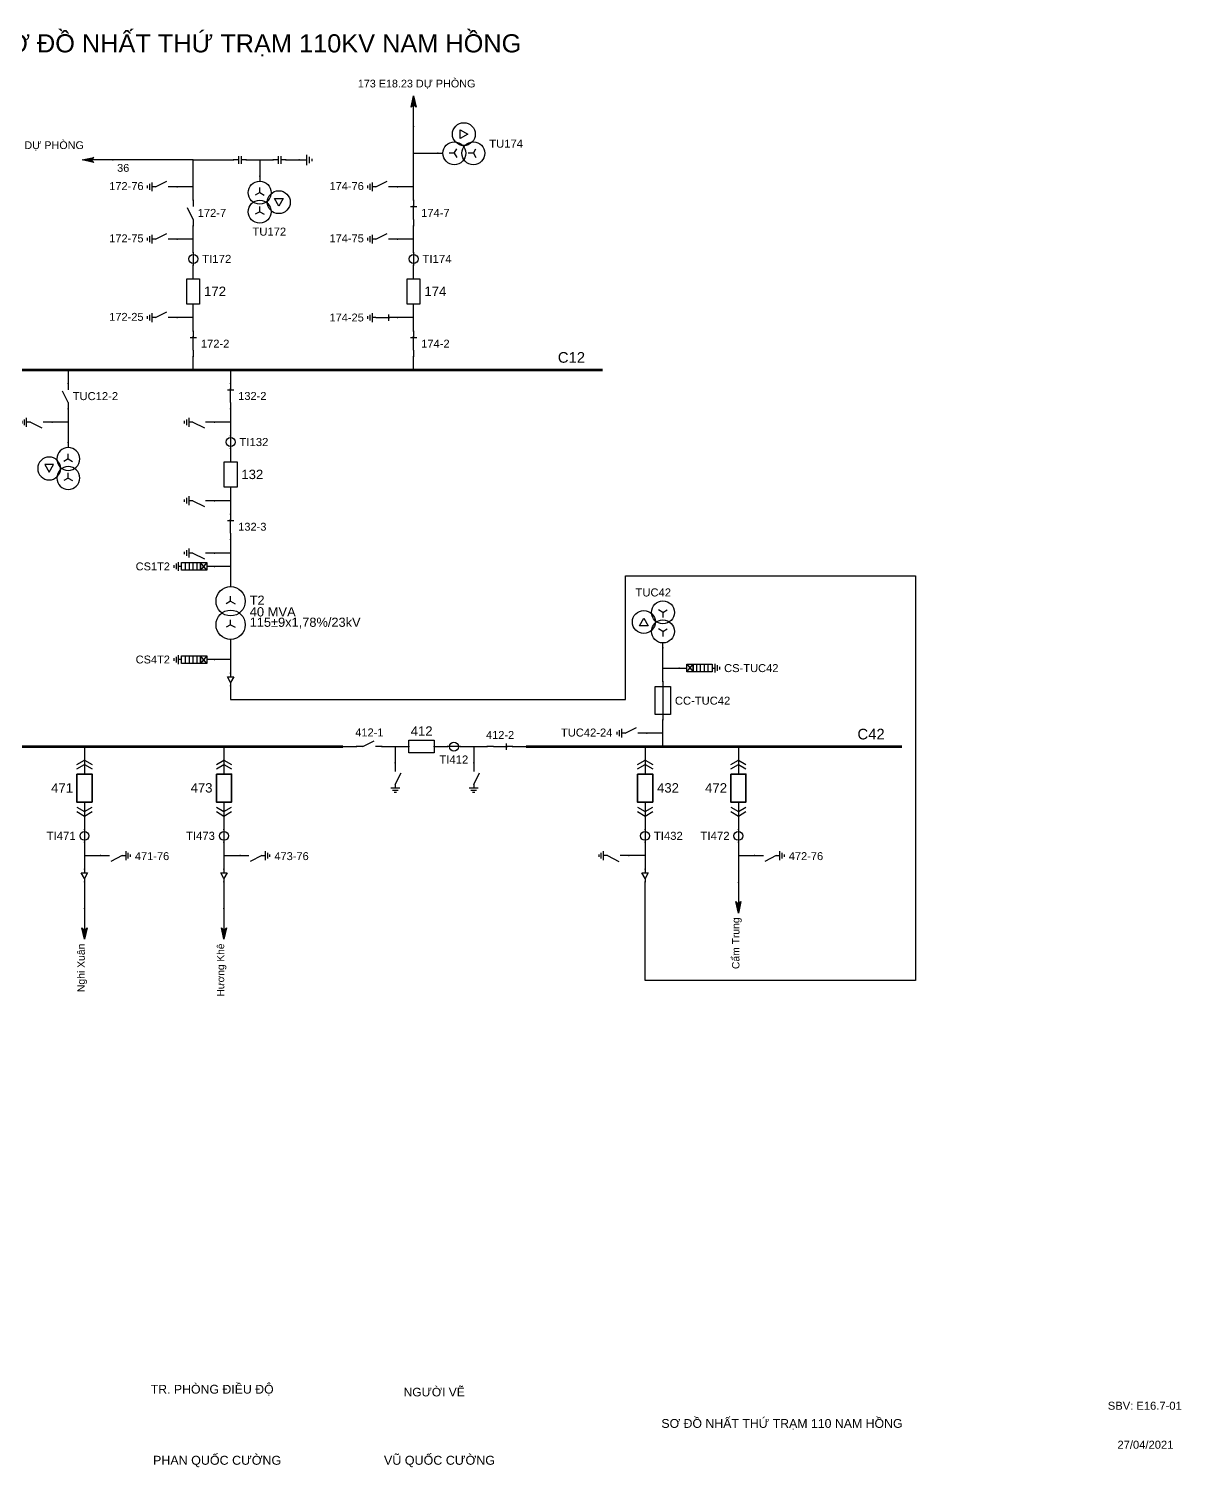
# Model space of a CAD drawing. Header units: millimetres. Extents: x -282 to 397, y 7 to 290.
# Drawn here: x 170.7 to 397.2, y 7.4 to 290 of the extents above; entities that cross this region are included whole.
import ezdxf

# ---------------------------------------------------------------- set-up
doc = ezdxf.new("R2010")
doc.units = ezdxf.units.MM
for name, color, linetype, lineweight in [('BUSBAR_110KV', 1, 'Continuous', 50), ('BUSBAR_22KV', 5, 'Continuous', 50), ('GROUND', 3, 'Continuous', 25), ('HV_110KV', 1, 'Continuous', 25), ('MV_22KV', 5, 'Continuous', 25)]:
    doc.layers.add(name, color=color, linetype=linetype, lineweight=lineweight)
doc.layers.add('SYM_PORTS', color=8, linetype='Continuous', plot=False)
doc.layers.add('TEXT', color=7, linetype='Continuous')
doc.styles.add('SLD_TEXT', font='arial.ttf')

# ---------------------------------------------------------------- blocks, each defined once
blk = doc.blocks.new('SYM_DISCONNECTOR_CLOSED')
at = {"lineweight": 25}
for points in [[(-0.625, 1.25), (0.625, 1.25)], [(0, 2.5), (0, 1.25)], [(0, -1.25), (0, 1.5)], [(0, -1.25), (0, -2.5)]]:
    blk.add_lwpolyline(points, dxfattribs=at)
at = {"layer": 'SYM_PORTS'}
for p in [(0, 2.5), (0, -2.5)]:
    blk.add_point(p, dxfattribs=at)
blk.add_attdef('DEVICE_CODE', (1.625, -0.5), '', height=2)
blk = doc.blocks.new('SYM_EARTHING_SWITCH_OPEN')
at = {"lineweight": 25}
for points in [[(0, 3), (0, 1.25)], [(0, -1.25), (-1.125, 1)], [(-0.875, -2), (0.875, -2)], [(-0.5625, -2.4375), (0.5625, -2.4375)], [(0, -1.25), (0, -2)], [(-0.25, -2.875), (0.25, -2.875)]]:
    blk.add_lwpolyline(points, dxfattribs=at)
at = {"layer": 'SYM_PORTS'}
blk.add_point((0, 3), dxfattribs=at)
blk.add_attdef('DEVICE_CODE', (1.875, 0), '', height=2)
blk = doc.blocks.new('SYM_CIRCUIT_BREAKER')
at = {"lineweight": 25}
blk.add_lwpolyline([(-1.25, 2.5), (1.25, 2.5), (1.25, -2.5), (-1.25, -2.5)], close=True, dxfattribs=at)
at = {"layer": 'SYM_PORTS'}
for p in [(0, 2.5), (0, -2.5)]:
    blk.add_point(p, dxfattribs=at)
blk.add_attdef('DEVICE_CODE', (2.25, -0.5), '', height=2)
at = {"flags": 1}
blk.add_attdef('RATING', (2.25, -3.5), '', height=2, dxfattribs=at)
blk = doc.blocks.new('SYM_CURRENT_TRANSFORMER')
at = {"lineweight": 25}
blk.add_lwpolyline([(0, 1.25), (0, -1.25)], dxfattribs=at)
blk.add_circle((0, 0), 0.875, dxfattribs=at)
at = {"layer": 'SYM_PORTS'}
for p in [(0, 1.25), (0, -1.25)]:
    blk.add_point(p, dxfattribs=at)
blk.add_attdef('DEVICE_CODE', (1.875, -1.75), '', height=2)
at = {"flags": 1}
blk.add_attdef('RATIO', (1.875, -4.75), '', height=2, dxfattribs=at)
blk = doc.blocks.new('SYM_DISCONNECTOR_OPEN')
at = {"lineweight": 25}
for points in [[(0, -1.25), (-1.125, 1)], [(0, 2.5), (0, 1.25)], [(0, -1.25), (0, -2.5)]]:
    blk.add_lwpolyline(points, dxfattribs=at)
at = {"layer": 'SYM_PORTS'}
for p in [(0, 2.5), (0, -2.5)]:
    blk.add_point(p, dxfattribs=at)
blk.add_attdef('DEVICE_CODE', (1, -0.5), '', height=2)
blk = doc.blocks.new('SYM_COUPLING_CAPACITOR')
at = {"lineweight": 25}
for points in [[(-0.75, 0.25), (0.75, 0.25)], [(0, 1.25), (0, 0.25)], [(-0.75, -0.25), (0.75, -0.25)], [(0, -0.25), (0, -1.25)]]:
    blk.add_lwpolyline(points, dxfattribs=at)
at = {"layer": 'SYM_PORTS'}
for p in [(0, 1.25), (0, -1.25)]:
    blk.add_point(p, dxfattribs=at)
blk.add_attdef('DEVICE_CODE', (1.75, -1.75), '', height=2)
blk = doc.blocks.new('SYM_VOLTAGE_TRANSFORMER')
at = {"lineweight": 25}
for points in [[(0, 4.625), (0, 3.625)], [(0, 1.375), (-0.8625, 0.875)], [(0, 1.375), (0, 2.375)], [(0, 1.375), (0.8625, 0.875)], [(0, -2.375), (-0.8625, -2.875)], [(0, -2.375), (0, -1.375)], [(0, -2.375), (0.8625, -2.875)]]:
    blk.add_lwpolyline(points, dxfattribs=at)
blk.add_lwpolyline([(2.875, 0.25), (4.625, 0.25), (3.75, -1.25)], close=True, dxfattribs=at)
for centre in [(0, 1.375), (3.75, -0.5), (0, -2.375)]:
    blk.add_circle(centre, 2.25, dxfattribs=at)
at = {"layer": 'SYM_PORTS'}
blk.add_point((0, 4.625), dxfattribs=at)
blk.add_attdef('DEVICE_CODE', (7, 1.625), '', height=2)
at = {"flags": 1}
blk.add_attdef('RATIO', (7, -1.375), '', height=2, dxfattribs=at)
blk = doc.blocks.new('SYM_GROUND_SYMBOL')
at = {"lineweight": 25}
for points in [[(0, 1.25), (0, -0.25)], [(-1, -0.25), (1, -0.25)], [(-0.625, -0.75), (0.625, -0.75)], [(-0.25, -1.25), (0.25, -1.25)]]:
    blk.add_lwpolyline(points, dxfattribs=at)
at = {"layer": 'SYM_PORTS'}
blk.add_point((0, 1.25), dxfattribs=at)
blk = doc.blocks.new('SYM_LINE_FEEDER_ARROW')
blk.add_hatch(color=7).paths.add_polyline_path([(0, -3), (-0.5, -0.75), (0, -1.25), (0.5, -0.75)])
at = {"lineweight": 25}
blk.add_lwpolyline([(0, 3), (0, -1.25)], dxfattribs=at)
blk.add_lwpolyline([(0, -3), (-0.5, -0.75), (0, -1.25), (0.5, -0.75)], close=True, dxfattribs=at)
at = {"layer": 'SYM_PORTS'}
blk.add_point((0, 3), dxfattribs=at)
blk.add_attdef('LINE_NAME', (1.5, 0), '', height=2)
blk = doc.blocks.new('SYM_EARTHING_SWITCH_CLOSED')
at = {"lineweight": 25}
for points in [[(0, 3), (0, 1.25)], [(-0.625, 1.25), (0.625, 1.25)], [(0, -1.25), (0, 1.5)], [(-0.875, -2), (0.875, -2)], [(-0.5625, -2.4375), (0.5625, -2.4375)], [(0, -1.25), (0, -2)], [(-0.25, -2.875), (0.25, -2.875)]]:
    blk.add_lwpolyline(points, dxfattribs=at)
at = {"layer": 'SYM_PORTS'}
blk.add_point((0, 3), dxfattribs=at)
blk.add_attdef('DEVICE_CODE', (1.875, 0), '', height=2)
blk = doc.blocks.new('SYM_SURGE_ARRESTER')
at = {"lineweight": 25}
for points in [[(0, 4), (0, 2.5)], [(-0.75, 2.5), (0.75, 1.25)], [(0.75, 2.5), (-0.75, 1.25)], [(-0.75, 0.5), (0.75, 0.5)], [(-0.75, -0.25), (0.75, -0.25)], [(-0.75, -1), (0.75, -1)], [(-0.75, -1.75), (0.75, -1.75)], [(0, -2.5), (0, -3.125)], [(-0.875, -3.125), (0.875, -3.125)], [(-0.5625, -3.5625), (0.5625, -3.5625)], [(-0.25, -4), (0.25, -4)]]:
    blk.add_lwpolyline(points, dxfattribs=at)
for points in [[(-0.75, 2.5), (0.75, 2.5), (0.75, 1.25), (-0.75, 1.25)], [(-0.75, 1.25), (0.75, 1.25), (0.75, -2.5), (-0.75, -2.5)]]:
    blk.add_lwpolyline(points, close=True, dxfattribs=at)
at = {"layer": 'SYM_PORTS'}
blk.add_point((0, 4), dxfattribs=at)
blk.add_attdef('DEVICE_CODE', (1.875, 1), '', height=2)
blk = doc.blocks.new('SYM_TRANSFORMER_2W')
at = {"lineweight": 25}
for points in [[(0, 2.3125), (0, 3.3125)], [(0, 2.3125), (-0.8625, 1.8125)], [(0, 2.3125), (0.8625, 1.8125)], [(0, -2.3125), (-0.8625, -2.8125)], [(0, -2.3125), (0, -1.3125)], [(0, -2.3125), (0.8625, -2.8125)]]:
    blk.add_lwpolyline(points, dxfattribs=at)
for centre in [(0, 2.3125), (0, -2.3125)]:
    blk.add_circle(centre, 2.875, dxfattribs=at)
at = {"layer": 'SYM_PORTS'}
for p in [(0, 5.1875), (0, -5.1875)]:
    blk.add_point(p, dxfattribs=at)
blk.add_attdef('DEVICE_CODE', (3.875, 2.1875), '', height=2)
at = {"flags": 1}
for tag, p in [('POWER', (3.875, -0.8125)), ('VOLTAGE_RATIO', (3.875, -3.8125))]:
    blk.add_attdef(tag, p, '', height=2, dxfattribs=at)
blk = doc.blocks.new('SYM_CABLE_TERMINATION')
at = {"lineweight": 25}
blk.add_lwpolyline([(-0.625, 0.5), (0.625, 0.5), (0, -0.625)], close=True, dxfattribs=at)
for points in [[(0, 1.25), (0, 0.5)], [(0, -0.625), (0, -1.25)]]:
    blk.add_lwpolyline(points, dxfattribs=at)
at = {"layer": 'SYM_PORTS'}
for p in [(0, 1.25), (0, -1.25)]:
    blk.add_point(p, dxfattribs=at)
blk = doc.blocks.new('SYM_DRAWOUT_BREAKER')
at = {"lineweight": 25}
for points in [[(-1.5, 4.625), (0, 5.5), (1.5, 4.625)], [(-1.5, 3.75), (0, 4.625), (1.5, 3.75)], [(0, 5.5), (0, 2.75)], [(0, -2.75), (0, -5.5)], [(-1.5, -3.75), (0, -4.625), (1.5, -3.75)], [(-1.5, -4.625), (0, -5.5), (1.5, -4.625)]]:
    blk.add_lwpolyline(points, dxfattribs=at)
at = {"lineweight": 35}
blk.add_lwpolyline([(-1.5, 2.75), (1.5, 2.75), (1.5, -2.75), (-1.5, -2.75)], close=True, dxfattribs=at)
at = {"layer": 'SYM_PORTS'}
for p in [(0, 5.5), (0, -5.5)]:
    blk.add_point(p, dxfattribs=at)
blk.add_attdef('DEVICE_CODE', (2.5, 2.5), '', height=2)
at = {"flags": 1}
blk.add_attdef('RATING', (2.5, -0.5), '', height=2, dxfattribs=at)
blk = doc.blocks.new('SYM_FUSE_DISCONNECTOR')
at = {"lineweight": 25}
blk.add_lwpolyline([(0, 3.75), (0, -3.75)], dxfattribs=at)
blk.add_lwpolyline([(-1.5, 2.75), (1.5, 2.75), (1.5, -2.75), (-1.5, -2.75)], close=True, dxfattribs=at)
at = {"layer": 'SYM_PORTS'}
for p in [(0, 3.75), (0, -3.75)]:
    blk.add_point(p, dxfattribs=at)
blk.add_attdef('DEVICE_CODE', (2.5, 0.75), '', height=2)
at = {"flags": 1}
blk.add_attdef('RATING', (2.5, -2.25), '', height=2, dxfattribs=at)

msp = doc.modelspace()

# ---------------------------------------------------------------- linework, layer by layer
at = {"layer": 'BUSBAR_110KV', "const_width": 0.489}
msp.add_lwpolyline([(151.6, 222.97), (283.52, 222.97)], dxfattribs=at)
at = {"layer": 'BUSBAR_22KV', "const_width": 0.489}
for points in [[(134.6, 148.97), (232.5, 148.97)], [(268.47, 148.97), (342.39, 148.97)]]:
    msp.add_lwpolyline(points, dxfattribs=at)
at = {"layer": 'GROUND'}
msp.add_lwpolyline([(221.27, 264.22), (223.91, 264.22)], dxfattribs=at)
at = {"layer": 'HV_110KV'}
for points in [[(246.37, 265.54), (246.37, 270.81)], [(203.08, 264.22), (187.25, 264.22)], [(203.08, 258.94), (203.08, 264.22)], [(203.08, 264.22), (210.99, 264.22)], [(213.49, 264.22), (216.13, 264.22)], [(216.13, 264.22), (216.13, 261.05)], [(216.13, 264.22), (218.77, 264.22)], [(246.37, 258.94), (246.37, 265.54)], [(246.37, 265.54), (251.12, 265.54)], [(203.08, 258.94), (199.91, 258.94)], [(203.08, 256.3), (203.08, 258.94)], [(246.37, 258.94), (243.2, 258.94)], [(246.37, 256.3), (246.37, 258.94)], [(203.08, 248.66), (203.08, 251.3)], [(246.37, 248.66), (246.37, 251.3)], [(203.08, 248.66), (199.91, 248.66)], [(203.08, 246.02), (203.08, 248.66)], [(246.37, 248.66), (243.2, 248.66)], [(246.37, 246.02), (246.37, 248.66)], [(203.08, 240.89), (203.08, 243.52)], [(246.37, 240.89), (246.37, 243.52)], [(203.08, 233.25), (203.08, 235.89)], [(246.37, 233.25), (246.37, 235.89)], [(203.08, 233.25), (199.91, 233.25)], [(203.08, 230.61), (203.08, 233.25)], [(246.37, 233.25), (243.2, 233.25)], [(246.37, 230.61), (246.37, 233.25)], [(203.08, 222.97), (203.08, 225.61)], [(246.37, 222.97), (246.37, 225.61)], [(178.5, 222.97), (178.5, 220.33)], [(210.42, 222.97), (210.42, 220.33)], [(178.5, 215.33), (178.5, 212.69)], [(210.42, 215.33), (210.42, 212.69)], [(178.5, 212.69), (175.33, 212.69)], [(178.5, 212.69), (178.5, 208.74)], [(210.42, 212.69), (207.25, 212.69)], [(210.42, 212.69), (210.42, 210.05)], [(210.42, 207.55), (210.42, 204.92)], [(210.42, 199.92), (210.42, 197.28)], [(210.42, 197.28), (207.25, 197.28)], [(210.42, 197.28), (210.42, 194.64)], [(210.42, 189.64), (210.42, 187)], [(210.42, 187), (207.25, 187)], [(210.42, 187), (210.42, 184.36)], [(210.42, 184.36), (207.25, 184.36)], [(210.42, 184.36), (210.42, 180.4)]]:
    msp.add_lwpolyline(points, dxfattribs=at)
at = {"layer": 'MV_22KV'}
for points in [[(210.42, 160.93), (210.42, 158.23), (288, 158.23), (288, 182.53), (345, 182.53), (345, 103.03), (291.86, 103.03), (291.86, 119.72), (291.86, 122.42)], [(210.42, 170.03), (210.42, 166.07)], [(295.37, 164.39), (295.37, 168.34)], [(210.42, 166.07), (207.25, 166.07)], [(210.42, 166.07), (210.42, 163.43)], [(295.37, 161.75), (295.37, 164.39)], [(295.37, 164.39), (298.54, 164.39)], [(295.37, 151.61), (295.37, 154.25)], [(295.37, 151.61), (292.2, 151.61)], [(295.37, 148.97), (295.37, 151.61)], [(181.69, 148.97), (181.69, 146.33)], [(209.11, 148.97), (209.11, 146.33)], [(232.5, 148.97), (235.14, 148.97)], [(240.14, 148.97), (242.78, 148.97)], [(242.78, 148.97), (242.78, 145.8)], [(242.78, 148.97), (245.42, 148.97)], [(250.42, 148.97), (253.05, 148.97)], [(255.55, 148.97), (258.19, 148.97)], [(258.19, 148.97), (258.19, 145.8)], [(258.19, 148.97), (260.83, 148.97)], [(265.83, 148.97), (268.47, 148.97)], [(291.86, 148.97), (291.86, 146.33)], [(310.2, 148.97), (310.2, 146.33)], [(181.69, 135.33), (181.69, 132.69)], [(209.11, 135.33), (209.11, 132.69)], [(291.86, 135.33), (291.86, 132.69)], [(310.2, 135.33), (310.2, 132.69)], [(181.69, 130.19), (181.69, 127.55)], [(209.11, 130.19), (209.11, 127.55)], [(291.86, 130.19), (291.86, 127.55)], [(310.2, 130.19), (310.2, 127.55)], [(181.69, 127.55), (184.86, 127.55)], [(181.69, 127.55), (181.69, 124.92)], [(209.11, 127.55), (212.27, 127.55)], [(209.11, 127.55), (209.11, 124.92)], [(291.86, 127.55), (288.7, 127.55)], [(291.86, 127.55), (291.86, 124.92)], [(310.2, 127.55), (313.37, 127.55)], [(310.2, 127.55), (310.2, 122.28)], [(181.69, 122.42), (181.69, 117.14)], [(209.11, 122.42), (209.11, 117.14)]]:
    msp.add_lwpolyline(points, dxfattribs=at)

# ---------------------------------------------------------------- block references
at = {"layer": 'GROUND'}
for name, p, rotation in [('SYM_COUPLING_CAPACITOR', (220.02, 264.22), 270), ('SYM_GROUND_SYMBOL', (225.16, 264.22), 90)]:
    msp.add_blockref(name, p, dxfattribs=dict(at, rotation=rotation))
at = {"layer": 'HV_110KV'}
for name, p, rotation in [('SYM_LINE_FEEDER_ARROW', (246.37, 273.81), 180), ('SYM_LINE_FEEDER_ARROW', (184.25, 264.22), 270), ('SYM_COUPLING_CAPACITOR', (212.24, 264.22), 270)]:
    msp.add_blockref(name, p, dxfattribs=dict(at, rotation=rotation))
ref = msp.add_blockref('SYM_VOLTAGE_TRANSFORMER', (255.75, 265.54), dxfattribs=dict(at, rotation=90))
ref.add_attrib('DEVICE_CODE', 'TU174', (261.24, 266.63), dxfattribs={"layer": 'TEXT', "height": 1.582, "style": 'SLD_TEXT'})
ref = msp.add_blockref('SYM_EARTHING_SWITCH_OPEN', (196.91, 258.94), dxfattribs=dict(at, rotation=270))
ref.add_attrib('DEVICE_CODE', '172-76', (186.55, 258.31), dxfattribs={"layer": 'TEXT', "height": 1.552, "style": 'SLD_TEXT'})
ref = msp.add_blockref('SYM_VOLTAGE_TRANSFORMER', (216.13, 256.42), dxfattribs=at)
ref.add_attrib('DEVICE_CODE', 'TU172', (214.7, 249.35), dxfattribs={"layer": 'TEXT', "height": 1.582, "style": 'SLD_TEXT'})
ref = msp.add_blockref('SYM_EARTHING_SWITCH_OPEN', (240.2, 258.94), dxfattribs=dict(at, rotation=270))
ref.add_attrib('DEVICE_CODE', '174-76', (229.84, 258.31), dxfattribs={"layer": 'TEXT', "height": 1.552, "style": 'SLD_TEXT'})
ref = msp.add_blockref('SYM_DISCONNECTOR_OPEN', (203.08, 253.8), dxfattribs=at)
ref.add_attrib('DEVICE_CODE', '172-7', (203.94, 253.03), dxfattribs={"layer": 'TEXT', "height": 1.567, "style": 'SLD_TEXT'})
ref = msp.add_blockref('SYM_DISCONNECTOR_CLOSED', (246.37, 253.8), dxfattribs=at)
ref.add_attrib('DEVICE_CODE', '174-7', (247.86, 253.03), dxfattribs={"layer": 'TEXT', "height": 1.567, "style": 'SLD_TEXT'})
ref = msp.add_blockref('SYM_EARTHING_SWITCH_OPEN', (196.91, 248.66), dxfattribs=dict(at, rotation=270))
ref.add_attrib('DEVICE_CODE', '172-75', (186.55, 248.04), dxfattribs={"layer": 'TEXT', "height": 1.552, "style": 'SLD_TEXT'})
ref = msp.add_blockref('SYM_EARTHING_SWITCH_OPEN', (240.2, 248.66), dxfattribs=dict(at, rotation=270))
ref.add_attrib('DEVICE_CODE', '174-75', (229.84, 248.04), dxfattribs={"layer": 'TEXT', "height": 1.552, "style": 'SLD_TEXT'})
ref = msp.add_blockref('SYM_CURRENT_TRANSFORMER', (203.08, 244.77), dxfattribs=at)
ref.add_attrib('DEVICE_CODE', 'TI172', (204.82, 243.97), dxfattribs={"layer": 'TEXT', "height": 1.604, "style": 'SLD_TEXT'})
ref = msp.add_blockref('SYM_CURRENT_TRANSFORMER', (246.37, 244.77), dxfattribs=at)
ref.add_attrib('DEVICE_CODE', 'TI174', (248.11, 243.97), dxfattribs={"layer": 'TEXT', "height": 1.604, "style": 'SLD_TEXT'})
ref = msp.add_blockref('SYM_CIRCUIT_BREAKER', (203.08, 238.39), dxfattribs=at)
ref.add_attrib('DEVICE_CODE', '172', (205.19, 237.48), dxfattribs={"layer": 'TEXT', "height": 1.856, "style": 'SLD_TEXT'})
ref = msp.add_blockref('SYM_CIRCUIT_BREAKER', (246.37, 238.39), dxfattribs=at)
ref.add_attrib('DEVICE_CODE', '174', (248.49, 237.48), dxfattribs={"layer": 'TEXT', "height": 1.856, "style": 'SLD_TEXT'})
ref = msp.add_blockref('SYM_EARTHING_SWITCH_OPEN', (196.91, 233.25), dxfattribs=dict(at, rotation=270))
ref.add_attrib('DEVICE_CODE', '172-25', (186.55, 232.62), dxfattribs={"layer": 'TEXT', "height": 1.552, "style": 'SLD_TEXT'})
ref = msp.add_blockref('SYM_EARTHING_SWITCH_CLOSED', (240.2, 233.25), dxfattribs=dict(at, rotation=270))
ref.add_attrib('DEVICE_CODE', '174-25', (229.84, 232.49), dxfattribs={"layer": 'TEXT', "height": 1.552, "style": 'SLD_TEXT'})
ref = msp.add_blockref('SYM_DISCONNECTOR_CLOSED', (203.08, 228.11), dxfattribs=at)
ref.add_attrib('DEVICE_CODE', '172-2', (204.57, 227.34), dxfattribs={"layer": 'TEXT', "height": 1.567, "style": 'SLD_TEXT'})
ref = msp.add_blockref('SYM_DISCONNECTOR_CLOSED', (246.37, 228.11), dxfattribs=at)
ref.add_attrib('DEVICE_CODE', '174-2', (247.86, 227.34), dxfattribs={"layer": 'TEXT', "height": 1.567, "style": 'SLD_TEXT'})
ref = msp.add_blockref('SYM_DISCONNECTOR_OPEN', (178.5, 217.83), dxfattribs=at)
ref.add_attrib('DEVICE_CODE', 'TUC12-2', (179.37, 217.04), dxfattribs={"layer": 'TEXT', "height": 1.575, "style": 'SLD_TEXT'})
ref = msp.add_blockref('SYM_DISCONNECTOR_CLOSED', (210.42, 217.83), dxfattribs=at)
ref.add_attrib('DEVICE_CODE', '132-2', (211.91, 217.08), dxfattribs={"layer": 'TEXT', "height": 1.551, "style": 'SLD_TEXT'})
ref = msp.add_blockref('SYM_EARTHING_SWITCH_OPEN', (204.25, 212.69), dxfattribs=dict(at, xscale=-1, rotation=270))
ref.add_attrib('DEVICE_CODE', '132-25', (193.89, 211.82), dxfattribs={"layer": 'TEXT', "extrusion": (0, 0, -1), "height": 1.549, "style": 'SLD_TEXT'})
ref = msp.add_blockref('SYM_EARTHING_SWITCH_OPEN', (172.33, 212.69), dxfattribs=dict(at, xscale=-1, rotation=270))
ref.add_attrib('DEVICE_CODE', 'TUC12-24', (158.46, 211.78), dxfattribs={"layer": 'TEXT', "extrusion": (0, 0, -1), "height": 1.571, "style": 'SLD_TEXT'})
ref = msp.add_blockref('SYM_CURRENT_TRANSFORMER', (210.42, 208.8), dxfattribs=at)
ref.add_attrib('DEVICE_CODE', 'TI132', (212.16, 208.01), dxfattribs={"layer": 'TEXT', "height": 1.587, "style": 'SLD_TEXT'})
ref = msp.add_blockref('SYM_VOLTAGE_TRANSFORMER', (178.5, 204.11), dxfattribs=dict(at, xscale=-1))
ref.add_attrib('DEVICE_CODE', 'TUC12', (173.12, 197.02), dxfattribs={"layer": 'TEXT', "extrusion": (0, 0, -1), "height": 1.577, "style": 'SLD_TEXT'})
ref = msp.add_blockref('SYM_CIRCUIT_BREAKER', (210.42, 202.42), dxfattribs=at)
ref.add_attrib('DEVICE_CODE', '132', (212.53, 201.53), dxfattribs={"layer": 'TEXT', "height": 1.84, "style": 'SLD_TEXT'})
ref = msp.add_blockref('SYM_EARTHING_SWITCH_OPEN', (204.25, 197.28), dxfattribs=dict(at, xscale=-1, rotation=270))
ref.add_attrib('DEVICE_CODE', '132-35', (193.89, 196.4), dxfattribs={"layer": 'TEXT', "extrusion": (0, 0, -1), "height": 1.549, "style": 'SLD_TEXT'})
ref = msp.add_blockref('SYM_DISCONNECTOR_CLOSED', (210.42, 192.14), dxfattribs=at)
ref.add_attrib('DEVICE_CODE', '132-3', (211.91, 191.39), dxfattribs={"layer": 'TEXT', "height": 1.551, "style": 'SLD_TEXT'})
ref = msp.add_blockref('SYM_EARTHING_SWITCH_OPEN', (204.25, 187), dxfattribs=dict(at, xscale=-1, rotation=270))
ref.add_attrib('DEVICE_CODE', '132-38', (193.89, 186.12), dxfattribs={"layer": 'TEXT', "extrusion": (0, 0, -1), "height": 1.549, "style": 'SLD_TEXT'})
ref = msp.add_blockref('SYM_SURGE_ARRESTER', (203.25, 184.36), dxfattribs=dict(at, rotation=270))
ref.add_attrib('DEVICE_CODE', 'CS1T2', (191.76, 183.6), dxfattribs={"layer": 'TEXT', "height": 1.546, "style": 'SLD_TEXT'})
ref = msp.add_blockref('SYM_TRANSFORMER_2W', (210.42, 175.22), dxfattribs=at)
ref.add_attrib('DEVICE_CODE', 'T2', (214.16, 176.84), dxfattribs={"layer": 'TEXT', "height": 1.796, "style": 'SLD_TEXT'})
at = {"layer": 'MV_22KV'}
ref = msp.add_blockref('SYM_VOLTAGE_TRANSFORMER', (295.37, 172.97), dxfattribs=dict(at, rotation=180))
ref.add_attrib('DEVICE_CODE', 'TUC42', (289.99, 178.47), dxfattribs={"layer": 'TEXT', "height": 1.577, "style": 'SLD_TEXT'})
ref = msp.add_blockref('SYM_SURGE_ARRESTER', (203.25, 166.07), dxfattribs=dict(at, rotation=270))
ref.add_attrib('DEVICE_CODE', 'CS4T2', (191.76, 165.31), dxfattribs={"layer": 'TEXT', "height": 1.546, "style": 'SLD_TEXT'})
ref = msp.add_blockref('SYM_SURGE_ARRESTER', (302.54, 164.39), dxfattribs=dict(at, rotation=90))
ref.add_attrib('DEVICE_CODE', 'CS-TUC42', (307.4, 163.61), dxfattribs={"layer": 'TEXT', "height": 1.564, "style": 'SLD_TEXT'})
for name, p in [('SYM_CABLE_TERMINATION', (210.42, 162.18)), ('SYM_CABLE_TERMINATION', (181.69, 123.67)), ('SYM_CABLE_TERMINATION', (209.11, 123.67)), ('SYM_CABLE_TERMINATION', (291.86, 123.67)), ('SYM_LINE_FEEDER_ARROW', (310.2, 119.28)), ('SYM_LINE_FEEDER_ARROW', (181.69, 114.14)), ('SYM_LINE_FEEDER_ARROW', (209.11, 114.14))]:
    msp.add_blockref(name, p, dxfattribs=at)
ref = msp.add_blockref('SYM_FUSE_DISCONNECTOR', (295.37, 158), dxfattribs=at)
ref.add_attrib('DEVICE_CODE', 'CC-TUC42', (297.73, 157.21), dxfattribs={"layer": 'TEXT', "height": 1.574, "style": 'SLD_TEXT'})
ref = msp.add_blockref('SYM_CIRCUIT_BREAKER', (247.92, 148.97), dxfattribs=dict(at, rotation=270))
ref.add_attrib('DEVICE_CODE', '412', (245.82, 151.12), dxfattribs={"layer": 'TEXT', "height": 1.837, "style": 'SLD_TEXT'})
ref = msp.add_blockref('SYM_EARTHING_SWITCH_OPEN', (289.2, 151.61), dxfattribs=dict(at, rotation=270))
ref.add_attrib('DEVICE_CODE', 'TUC42-24', (275.33, 150.95), dxfattribs={"layer": 'TEXT', "height": 1.571, "style": 'SLD_TEXT'})
ref = msp.add_blockref('SYM_DISCONNECTOR_OPEN', (237.64, 148.97), dxfattribs=dict(at, rotation=270))
ref.add_attrib('DEVICE_CODE', '412-1', (234.91, 150.98), dxfattribs={"layer": 'TEXT', "height": 1.551, "style": 'SLD_TEXT'})
ref = msp.add_blockref('SYM_CURRENT_TRANSFORMER', (254.3, 148.97), dxfattribs=dict(at, rotation=270))
ref.add_attrib('DEVICE_CODE', 'TI412', (251.45, 145.64), dxfattribs={"layer": 'TEXT', "height": 1.587, "style": 'SLD_TEXT'})
ref = msp.add_blockref('SYM_DISCONNECTOR_CLOSED', (263.33, 148.97), dxfattribs=dict(at, rotation=270))
ref.add_attrib('DEVICE_CODE', '412-2', (260.6, 150.48), dxfattribs={"layer": 'TEXT', "height": 1.551, "style": 'SLD_TEXT'})
ref = msp.add_blockref('SYM_EARTHING_SWITCH_OPEN', (258.19, 142.8), dxfattribs=dict(at, xscale=-1))
ref.add_attrib('DEVICE_CODE', '412-25', (255.01, 137.51), dxfattribs={"layer": 'TEXT', "extrusion": (0, 0, -1), "height": 1.549, "style": 'SLD_TEXT'})
ref = msp.add_blockref('SYM_EARTHING_SWITCH_OPEN', (242.78, 142.8), dxfattribs=dict(at, xscale=-1))
ref.add_attrib('DEVICE_CODE', '412-15', (239.59, 137.51), dxfattribs={"layer": 'TEXT', "extrusion": (0, 0, -1), "height": 1.549, "style": 'SLD_TEXT'})
ref = msp.add_blockref('SYM_DRAWOUT_BREAKER', (181.69, 140.83), dxfattribs=at)
ref.add_attrib('DEVICE_CODE', '471', (175.14, 139.93), dxfattribs={"layer": 'TEXT', "height": 1.856, "style": 'SLD_TEXT'})
ref = msp.add_blockref('SYM_DRAWOUT_BREAKER', (209.11, 140.83), dxfattribs=at)
ref.add_attrib('DEVICE_CODE', '473', (202.56, 139.95), dxfattribs={"layer": 'TEXT', "height": 1.84, "style": 'SLD_TEXT'})
ref = msp.add_blockref('SYM_DRAWOUT_BREAKER', (291.86, 140.83), dxfattribs=at)
ref.add_attrib('DEVICE_CODE', '432', (294.23, 139.95), dxfattribs={"layer": 'TEXT', "height": 1.84, "style": 'SLD_TEXT'})
ref = msp.add_blockref('SYM_DRAWOUT_BREAKER', (310.2, 140.83), dxfattribs=at)
ref.add_attrib('DEVICE_CODE', '472', (303.66, 139.93), dxfattribs={"layer": 'TEXT', "height": 1.856, "style": 'SLD_TEXT'})
ref = msp.add_blockref('SYM_CURRENT_TRANSFORMER', (181.69, 131.44), dxfattribs=at)
ref.add_attrib('DEVICE_CODE', 'TI471', (174.24, 130.64), dxfattribs={"layer": 'TEXT', "height": 1.604, "style": 'SLD_TEXT'})
ref = msp.add_blockref('SYM_CURRENT_TRANSFORMER', (209.11, 131.44), dxfattribs=at)
ref.add_attrib('DEVICE_CODE', 'TI473', (201.65, 130.65), dxfattribs={"layer": 'TEXT', "height": 1.59, "style": 'SLD_TEXT'})
ref = msp.add_blockref('SYM_CURRENT_TRANSFORMER', (291.86, 131.44), dxfattribs=at)
ref.add_attrib('DEVICE_CODE', 'TI432', (293.6, 130.65), dxfattribs={"layer": 'TEXT', "height": 1.587, "style": 'SLD_TEXT'})
ref = msp.add_blockref('SYM_CURRENT_TRANSFORMER', (310.2, 131.44), dxfattribs=at)
ref.add_attrib('DEVICE_CODE', 'TI472', (302.75, 130.64), dxfattribs={"layer": 'TEXT', "height": 1.604, "style": 'SLD_TEXT'})
ref = msp.add_blockref('SYM_EARTHING_SWITCH_OPEN', (285.7, 127.55), dxfattribs=dict(at, xscale=-1, rotation=270))
ref.add_attrib('DEVICE_CODE', '432-38', (275.33, 126.68), dxfattribs={"layer": 'TEXT', "extrusion": (0, 0, -1), "height": 1.549, "style": 'SLD_TEXT'})
ref = msp.add_blockref('SYM_EARTHING_SWITCH_OPEN', (187.86, 127.55), dxfattribs=dict(at, rotation=90))
ref.add_attrib('DEVICE_CODE', '471-76', (191.6, 126.68), dxfattribs={"layer": 'TEXT', "height": 1.552, "style": 'SLD_TEXT'})
ref = msp.add_blockref('SYM_EARTHING_SWITCH_OPEN', (215.27, 127.55), dxfattribs=dict(at, rotation=90))
ref.add_attrib('DEVICE_CODE', '473-76', (219.01, 126.68), dxfattribs={"layer": 'TEXT', "height": 1.552, "style": 'SLD_TEXT'})
ref = msp.add_blockref('SYM_EARTHING_SWITCH_OPEN', (316.37, 127.55), dxfattribs=dict(at, rotation=90))
ref.add_attrib('DEVICE_CODE', '472-76', (320.11, 126.68), dxfattribs={"layer": 'TEXT', "height": 1.552, "style": 'SLD_TEXT'})

# ---------------------------------------------------------------- texts
at = {"layer": 'TEXT', "attachment_point": 7, "style": 'SLD_TEXT'}
for s, insert, char_height in [('SƠ ĐỒ NHẤT THỨ TRẠM 110KV NAM HỒNG', (163.38, 284.56), 3.562), ('173 E18.23 DỰ PHÒNG', (235.41, 278.13), 1.5159), ('173 E18.16 DỰ PHÒNG', (158.46, 266.03), 1.5159), ('36', (188.11, 261.87), 1.54), ('C12', (274.72, 224.35), 2.09), ('40 MVA', (214.16, 174.51), 1.821), ('115±9x1,78%/23kV', (214.16, 172.17), 1.8005), ('C42', (333.6, 150.35), 2.09), ('TR. PHÒNG ĐIỀU ĐỘ', (194.7, 21.48), 1.7308), ('NGƯỜI VẼ', (244.41, 21.3), 1.686), ('SBV: E16.7-01', (382.81, 18.68), 1.5727), ('SƠ ĐỒ NHẤT THỨ TRẠM 110 NAM HỒNG', (295.07, 14.76), 1.731), ('27/04/2021', (384.7, 11.02), 1.573), ('PHAN QUỐC CƯỜNG', (195.16, 7.41), 1.7566), ('VŨ QUỐC CƯỜNG', (240.55, 7.41), 1.7594)]:
    msp.add_mtext(s, dxfattribs=dict(at, insert=insert, char_height=char_height))
at = {"layer": 'TEXT', "attachment_point": 7, "rotation": 90, "style": 'SLD_TEXT'}
for s, insert, char_height in [('Cẩm Trung', (310.85, 105.27), 1.453), ('Nghi Xuân', (182.2, 100.74), 1.462), ('Hương Khê', (209.58, 99.88), 1.427)]:
    msp.add_mtext(s, dxfattribs=dict(at, insert=insert, char_height=char_height))

doc.saveas('drawing.dxf')
